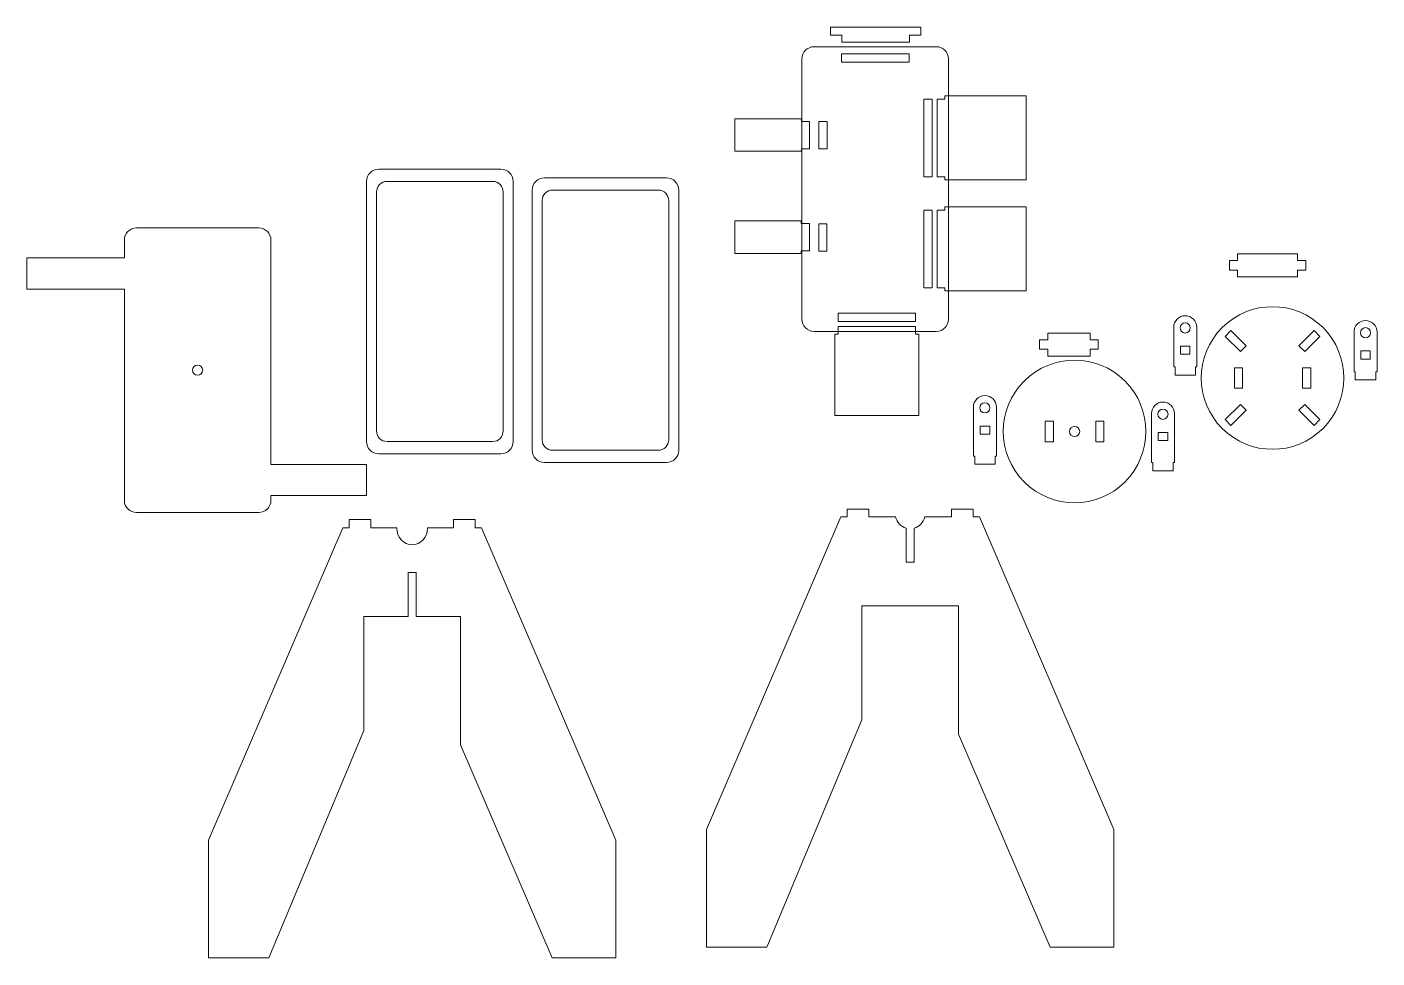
# Model space of a CAD drawing. Header units: centimetres. Extents: x -84 to 21, y -16 to 117.
# Drawn here: x -45.4 to 20.9, y -16.2 to 29.5 of the extents above; entities outside this region: 1.
import ezdxf

# ---------------------------------------------------------------- set-up
doc = ezdxf.new("R2010")
doc.units = ezdxf.units.CM
doc.header["$MEASUREMENT"] = 0
doc.header["$XCLIPFRAME"] = 0
doc.layers.add('layer 1', color=7, linetype='Continuous')
picture_1 = doc.add_image_def('image1.jpg', size_in_pixel=(5179, 2998))

msp = doc.modelspace()

# ---------------------------------------------------------------- linework, layer by layer
at = {"layer": 'layer 1', "color": 6, "lineweight": 20}
for points in [[(13.86243, 11.76939), (14.26243, 11.76939), (14.26243, 12.76937), (13.86243, 12.76937), (13.86243, 11.76939)], [(17.20677, 11.76939), (17.60677, 11.76939), (17.60677, 12.76937), (17.20677, 12.76937), (17.20677, 11.76939)], [(4.57193, 9.14475), (4.97193, 9.14475), (4.97193, 10.14473), (4.57193, 10.14473), (4.57193, 9.14475)], [(7.05627, 9.14475), (7.45627, 9.14475), (7.45627, 10.14473), (7.05627, 10.14473), (7.05627, 9.14475)]]:
    msp.add_lwpolyline(points, close=True, dxfattribs=at)
msp.add_ellipse((-37.03792, 12.65089), major_axis=(0, 0.25), ratio=1, dxfattribs=at)
for points, knots in [([(-5.97085, 29.09533), (-5.97085, 29.09533), (-5.41519, 29.09533), (-5.41519, 29.09533), (-5.41519, 29.09533), (-5.41519, 29.09533), (-5.41519, 28.75229), (-5.41519, 28.75229), (-5.41519, 28.75229), (-5.41519, 28.75229), (-2.09199, 28.75229), (-2.09199, 28.75229), (-2.09199, 28.75229), (-2.09199, 28.75229), (-2.09199, 29.09533), (-2.09199, 29.09533), (-2.09199, 29.09533), (-2.09199, 29.09533), (-1.53633, 29.09533), (-1.53633, 29.09533), (-1.53633, 29.09533), (-1.53633, 29.09533), (-1.53633, 29.49533), (-1.53633, 29.49533), (-1.53633, 29.49533), (-1.53633, 29.49533), (-5.97085, 29.49533), (-5.97085, 29.49533), (-5.97085, 29.49533), (-5.97085, 29.49533), (-5.97085, 29.09533), (-5.97085, 29.09533)], [0, 0, 0, 0, 0.11111111, 0.11111111, 0.11111111, 0.11111111, 0.22222222, 0.22222222, 0.22222222, 0.22222222, 0.33333333, 0.33333333, 0.33333333, 0.33333333, 0.44444444, 0.44444444, 0.44444444, 0.44444444, 0.55555556, 0.55555556, 0.55555556, 0.55555556, 0.66666667, 0.66666667, 0.66666667, 0.66666667, 0.77777778, 0.77777778, 0.77777778, 0.77777778, 1, 1, 1, 1]), ([(-7.37306, 15.15701), (-7.37306, 15.15701), (-7.37306, 27.92699), (-7.37306, 27.92699), (-7.37306, 27.92699), (-7.37306, 28.25699), (-7.10306, 28.52699), (-6.77306, 28.52699), (-6.77306, 28.52699), (-6.77306, 28.52699), (-0.77644, 28.52699), (-0.77644, 28.52699), (-0.77644, 28.52699), (-0.44644, 28.52699), (-0.17644, 28.25699), (-0.17644, 27.92699), (-0.17644, 27.92699), (-0.17644, 27.92699), (-0.17644, 15.15701), (-0.17644, 15.15701), (-0.17644, 15.15701), (-0.17644, 14.82701), (-0.44644, 14.55701), (-0.77644, 14.55701), (-0.77644, 14.55701), (-0.77644, 14.55701), (-6.77306, 14.55701), (-6.77306, 14.55701), (-6.77306, 14.55701), (-7.10306, 14.55701), (-7.37306, 14.82701), (-7.37306, 15.15701)], [0, 0, 0, 0, 0.11111111, 0.11111111, 0.11111111, 0.11111111, 0.22222222, 0.22222222, 0.22222222, 0.22222222, 0.33333333, 0.33333333, 0.33333333, 0.33333333, 0.44444444, 0.44444444, 0.44444444, 0.44444444, 0.55555556, 0.55555556, 0.55555556, 0.55555556, 0.66666667, 0.66666667, 0.66666667, 0.66666667, 0.77777778, 0.77777778, 0.77777778, 0.77777778, 1, 1, 1, 1]), ([(-5.43635, 28.17666), (-5.43635, 28.17666), (-2.11315, 28.17666), (-2.11315, 28.17666), (-2.11315, 28.17666), (-2.11315, 28.17666), (-2.11315, 27.77666), (-2.11315, 27.77666), (-2.11315, 27.77666), (-2.11315, 27.77666), (-5.43635, 27.77666), (-5.43635, 27.77666), (-5.43635, 27.77666), (-5.43635, 27.77666), (-5.43635, 28.17666), (-5.43635, 28.17666)], [0, 0, 0, 0, 0.2, 0.2, 0.2, 0.2, 0.4, 0.4, 0.4, 0.4, 0.6, 0.6, 0.6, 0.6, 1, 1, 1, 1]), ([(-1.38077, 22.15034), (-1.38077, 22.15034), (-1.38077, 25.95677), (-1.38077, 25.95677), (-1.38077, 25.95677), (-1.38077, 25.95677), (-0.98077, 25.95677), (-0.98077, 25.95677), (-0.98077, 25.95677), (-0.98077, 25.95677), (-0.98077, 22.15034), (-0.98077, 22.15034), (-0.98077, 22.15034), (-0.98077, 22.15034), (-1.38077, 22.15034), (-1.38077, 22.15034)], [0, 0, 0, 0, 0.2, 0.2, 0.2, 0.2, 0.4, 0.4, 0.4, 0.4, 0.6, 0.6, 0.6, 0.6, 1, 1, 1, 1]), ([(3.64117, 21.99327), (3.64117, 21.99327), (3.64117, 26.11384), (3.64117, 26.11384), (3.64117, 26.11384), (3.64117, 26.11384), (-0.35883, 26.11384), (-0.35883, 26.11384), (-0.35883, 26.11384), (-0.35883, 26.11384), (-0.35883, 25.95677), (-0.35883, 25.95677), (-0.35883, 25.95677), (-0.35883, 25.95677), (-0.73077, 25.95677), (-0.73077, 25.95677), (-0.73077, 25.95677), (-0.73077, 25.95677), (-0.73077, 22.15034), (-0.73077, 22.15034), (-0.73077, 22.15034), (-0.73077, 22.15034), (-0.35883, 22.15034), (-0.35883, 22.15034), (-0.35883, 22.15034), (-0.35883, 22.15034), (-0.35883, 21.99327), (-0.35883, 21.99327), (-0.35883, 21.99327), (-0.35883, 21.99327), (3.64117, 21.99327), (3.64117, 21.99327)], [0, 0, 0, 0, 0.11111111, 0.11111111, 0.11111111, 0.11111111, 0.22222222, 0.22222222, 0.22222222, 0.22222222, 0.33333333, 0.33333333, 0.33333333, 0.33333333, 0.44444444, 0.44444444, 0.44444444, 0.44444444, 0.55555556, 0.55555556, 0.55555556, 0.55555556, 0.66666667, 0.66666667, 0.66666667, 0.66666667, 0.77777778, 0.77777778, 0.77777778, 0.77777778, 1, 1, 1, 1]), ([(-10.66446, 23.39411), (-10.66446, 23.39411), (-10.66446, 24.9922), (-10.66446, 24.9922), (-10.66446, 24.9922), (-10.66446, 24.9922), (-7.39736, 24.9922), (-7.39736, 24.9922), (-7.39736, 24.9922), (-7.39736, 24.9922), (-7.39736, 24.86525), (-7.39736, 24.86525), (-7.39736, 24.86525), (-7.39736, 24.86525), (-6.99736, 24.86525), (-6.99736, 24.86525), (-6.99736, 24.86525), (-6.99736, 24.86525), (-6.99736, 23.52106), (-6.99736, 23.52106), (-6.99736, 23.52106), (-6.99736, 23.52106), (-7.39736, 23.52106), (-7.39736, 23.52106), (-7.39736, 23.52106), (-7.39736, 23.52106), (-7.39736, 23.39411), (-7.39736, 23.39411), (-7.39736, 23.39411), (-7.39736, 23.39411), (-10.66446, 23.39411), (-10.66446, 23.39411)], [0, 0, 0, 0, 0.11111111, 0.11111111, 0.11111111, 0.11111111, 0.22222222, 0.22222222, 0.22222222, 0.22222222, 0.33333333, 0.33333333, 0.33333333, 0.33333333, 0.44444444, 0.44444444, 0.44444444, 0.44444444, 0.55555556, 0.55555556, 0.55555556, 0.55555556, 0.66666667, 0.66666667, 0.66666667, 0.66666667, 0.77777778, 0.77777778, 0.77777778, 0.77777778, 1, 1, 1, 1]), ([(-6.54011, 23.51047), (-6.54011, 23.51047), (-6.54011, 24.85466), (-6.54011, 24.85466), (-6.54011, 24.85466), (-6.54011, 24.85466), (-6.14011, 24.85466), (-6.14011, 24.85466), (-6.14011, 24.85466), (-6.14011, 24.85466), (-6.14011, 23.51047), (-6.14011, 23.51047), (-6.14011, 23.51047), (-6.14011, 23.51047), (-6.54011, 23.51047), (-6.54011, 23.51047)], [0, 0, 0, 0, 0.2, 0.2, 0.2, 0.2, 0.4, 0.4, 0.4, 0.4, 0.6, 0.6, 0.6, 0.6, 1, 1, 1, 1]), ([(-28.74657, 9.15112), (-28.74657, 9.15112), (-28.74657, 21.9211), (-28.74657, 21.9211), (-28.74657, 21.9211), (-28.74657, 22.2511), (-28.47657, 22.5211), (-28.14657, 22.5211), (-28.14657, 22.5211), (-28.14657, 22.5211), (-22.14995, 22.5211), (-22.14995, 22.5211), (-22.14995, 22.5211), (-21.81995, 22.5211), (-21.54995, 22.2511), (-21.54995, 21.9211), (-21.54995, 21.9211), (-21.54995, 21.9211), (-21.54995, 9.15112), (-21.54995, 9.15112), (-21.54995, 9.15112), (-21.54995, 8.82112), (-21.81995, 8.55112), (-22.14995, 8.55112), (-22.14995, 8.55112), (-22.14995, 8.55112), (-28.14657, 8.55112), (-28.14657, 8.55112), (-28.14657, 8.55112), (-28.47657, 8.55112), (-28.74657, 8.82112), (-28.74657, 9.15112)], [0, 0, 0, 0, 0.11111111, 0.11111111, 0.11111111, 0.11111111, 0.22222222, 0.22222222, 0.22222222, 0.22222222, 0.33333333, 0.33333333, 0.33333333, 0.33333333, 0.44444444, 0.44444444, 0.44444444, 0.44444444, 0.55555556, 0.55555556, 0.55555556, 0.55555556, 0.66666667, 0.66666667, 0.66666667, 0.66666667, 0.77777778, 0.77777778, 0.77777778, 0.77777778, 1, 1, 1, 1]), ([(-28.25673, 9.66944), (-28.25673, 9.66944), (-28.25673, 21.40278), (-28.25673, 21.40278), (-28.25673, 21.40278), (-28.25673, 21.68786), (-28.02349, 21.9211), (-27.73841, 21.9211), (-27.73841, 21.9211), (-27.73841, 21.9211), (-22.55811, 21.9211), (-22.55811, 21.9211), (-22.55811, 21.9211), (-22.27303, 21.9211), (-22.03979, 21.68786), (-22.03979, 21.40278), (-22.03979, 21.40278), (-22.03979, 21.40278), (-22.03979, 9.66944), (-22.03979, 9.66944), (-22.03979, 9.66944), (-22.03979, 9.38436), (-22.27303, 9.15112), (-22.55811, 9.15112), (-22.55811, 9.15112), (-22.55811, 9.15112), (-27.73841, 9.15112), (-27.73841, 9.15112), (-27.73841, 9.15112), (-28.02349, 9.15112), (-28.25673, 9.38436), (-28.25673, 9.66944)], [0, 0, 0, 0, 0.11111111, 0.11111111, 0.11111111, 0.11111111, 0.22222222, 0.22222222, 0.22222222, 0.22222222, 0.33333333, 0.33333333, 0.33333333, 0.33333333, 0.44444444, 0.44444444, 0.44444444, 0.44444444, 0.55555556, 0.55555556, 0.55555556, 0.55555556, 0.66666667, 0.66666667, 0.66666667, 0.66666667, 0.77777778, 0.77777778, 0.77777778, 0.77777778, 1, 1, 1, 1]), ([(-20.61555, 8.72124), (-20.61555, 8.72124), (-20.61555, 21.49122), (-20.61555, 21.49122), (-20.61555, 21.49122), (-20.61555, 21.82122), (-20.34555, 22.09122), (-20.01555, 22.09122), (-20.01555, 22.09122), (-20.01555, 22.09122), (-14.01893, 22.09122), (-14.01893, 22.09122), (-14.01893, 22.09122), (-13.68893, 22.09122), (-13.41893, 21.82122), (-13.41893, 21.49122), (-13.41893, 21.49122), (-13.41893, 21.49122), (-13.41893, 8.72124), (-13.41893, 8.72124), (-13.41893, 8.72124), (-13.41893, 8.39124), (-13.68893, 8.12124), (-14.01893, 8.12124), (-14.01893, 8.12124), (-14.01893, 8.12124), (-20.01555, 8.12124), (-20.01555, 8.12124), (-20.01555, 8.12124), (-20.34555, 8.12124), (-20.61555, 8.39124), (-20.61555, 8.72124)], [0, 0, 0, 0, 0.11111111, 0.11111111, 0.11111111, 0.11111111, 0.22222222, 0.22222222, 0.22222222, 0.22222222, 0.33333333, 0.33333333, 0.33333333, 0.33333333, 0.44444444, 0.44444444, 0.44444444, 0.44444444, 0.55555556, 0.55555556, 0.55555556, 0.55555556, 0.66666667, 0.66666667, 0.66666667, 0.66666667, 0.77777778, 0.77777778, 0.77777778, 0.77777778, 1, 1, 1, 1]), ([(-20.12571, 9.23956), (-20.12571, 9.23956), (-20.12571, 20.9729), (-20.12571, 20.9729), (-20.12571, 20.9729), (-20.12571, 21.25798), (-19.89247, 21.49122), (-19.60739, 21.49122), (-19.60739, 21.49122), (-19.60739, 21.49122), (-14.42709, 21.49122), (-14.42709, 21.49122), (-14.42709, 21.49122), (-14.14201, 21.49122), (-13.90877, 21.25798), (-13.90877, 20.9729), (-13.90877, 20.9729), (-13.90877, 20.9729), (-13.90877, 9.23956), (-13.90877, 9.23956), (-13.90877, 9.23956), (-13.90877, 8.95448), (-14.14201, 8.72124), (-14.42709, 8.72124), (-14.42709, 8.72124), (-14.42709, 8.72124), (-19.60739, 8.72124), (-19.60739, 8.72124), (-19.60739, 8.72124), (-19.89247, 8.72124), (-20.12571, 8.95448), (-20.12571, 9.23956)], [0, 0, 0, 0, 0.11111111, 0.11111111, 0.11111111, 0.11111111, 0.22222222, 0.22222222, 0.22222222, 0.22222222, 0.33333333, 0.33333333, 0.33333333, 0.33333333, 0.44444444, 0.44444444, 0.44444444, 0.44444444, 0.55555556, 0.55555556, 0.55555556, 0.55555556, 0.66666667, 0.66666667, 0.66666667, 0.66666667, 0.77777778, 0.77777778, 0.77777778, 0.77777778, 1, 1, 1, 1]), ([(3.64117, 16.54327), (3.64117, 16.54327), (3.64117, 20.66384), (3.64117, 20.66384), (3.64117, 20.66384), (3.64117, 20.66384), (-0.35883, 20.66384), (-0.35883, 20.66384), (-0.35883, 20.66384), (-0.35883, 20.66384), (-0.35883, 20.50677), (-0.35883, 20.50677), (-0.35883, 20.50677), (-0.35883, 20.50677), (-0.73077, 20.50677), (-0.73077, 20.50677), (-0.73077, 20.50677), (-0.73077, 20.50677), (-0.73077, 16.70034), (-0.73077, 16.70034), (-0.73077, 16.70034), (-0.73077, 16.70034), (-0.35883, 16.70034), (-0.35883, 16.70034), (-0.35883, 16.70034), (-0.35883, 16.70034), (-0.35883, 16.54327), (-0.35883, 16.54327), (-0.35883, 16.54327), (-0.35883, 16.54327), (3.64117, 16.54327), (3.64117, 16.54327)], [0, 0, 0, 0, 0.11111111, 0.11111111, 0.11111111, 0.11111111, 0.22222222, 0.22222222, 0.22222222, 0.22222222, 0.33333333, 0.33333333, 0.33333333, 0.33333333, 0.44444444, 0.44444444, 0.44444444, 0.44444444, 0.55555556, 0.55555556, 0.55555556, 0.55555556, 0.66666667, 0.66666667, 0.66666667, 0.66666667, 0.77777778, 0.77777778, 0.77777778, 0.77777778, 1, 1, 1, 1]), ([(-10.66913, 18.37761), (-10.66913, 18.37761), (-10.66913, 19.9757), (-10.66913, 19.9757), (-10.66913, 19.9757), (-10.66913, 19.9757), (-7.40203, 19.9757), (-7.40203, 19.9757), (-7.40203, 19.9757), (-7.40203, 19.9757), (-7.40203, 19.84875), (-7.40203, 19.84875), (-7.40203, 19.84875), (-7.40203, 19.84875), (-7.00203, 19.84875), (-7.00203, 19.84875), (-7.00203, 19.84875), (-7.00203, 19.84875), (-7.00203, 18.50456), (-7.00203, 18.50456), (-7.00203, 18.50456), (-7.00203, 18.50456), (-7.40203, 18.50456), (-7.40203, 18.50456), (-7.40203, 18.50456), (-7.40203, 18.50456), (-7.40203, 18.37761), (-7.40203, 18.37761), (-7.40203, 18.37761), (-7.40203, 18.37761), (-10.66913, 18.37761), (-10.66913, 18.37761)], [0, 0, 0, 0, 0.11111111, 0.11111111, 0.11111111, 0.11111111, 0.22222222, 0.22222222, 0.22222222, 0.22222222, 0.33333333, 0.33333333, 0.33333333, 0.33333333, 0.44444444, 0.44444444, 0.44444444, 0.44444444, 0.55555556, 0.55555556, 0.55555556, 0.55555556, 0.66666667, 0.66666667, 0.66666667, 0.66666667, 0.77777778, 0.77777778, 0.77777778, 0.77777778, 1, 1, 1, 1]), ([(-1.38077, 16.70034), (-1.38077, 16.70034), (-1.38077, 20.50677), (-1.38077, 20.50677), (-1.38077, 20.50677), (-1.38077, 20.50677), (-0.98077, 20.50677), (-0.98077, 20.50677), (-0.98077, 20.50677), (-0.98077, 20.50677), (-0.98077, 16.70034), (-0.98077, 16.70034), (-0.98077, 16.70034), (-0.98077, 16.70034), (-1.38077, 16.70034), (-1.38077, 16.70034)], [0, 0, 0, 0, 0.2, 0.2, 0.2, 0.2, 0.4, 0.4, 0.4, 0.4, 0.6, 0.6, 0.6, 0.6, 1, 1, 1, 1]), ([(-40.63623, 6.2659), (-40.63623, 6.2659), (-40.63623, 16.63674), (-40.63623, 16.63674), (-40.63623, 16.63674), (-40.63623, 16.63674), (-45.41511, 16.63674), (-45.41511, 16.63674), (-45.41511, 16.63674), (-45.41511, 16.63674), (-45.41511, 18.16074), (-45.41511, 18.16074), (-45.41511, 18.16074), (-45.41511, 18.16074), (-40.63623, 18.16074), (-40.63623, 18.16074), (-40.63623, 18.16074), (-40.63623, 18.16074), (-40.63623, 19.03588), (-40.63623, 19.03588), (-40.63623, 19.03588), (-40.63623, 19.36588), (-40.36623, 19.63588), (-40.03623, 19.63588), (-40.03623, 19.63588), (-40.03623, 19.63588), (-34.03961, 19.63588), (-34.03961, 19.63588), (-34.03961, 19.63588), (-33.70961, 19.63588), (-33.43961, 19.36588), (-33.43961, 19.03588), (-33.43961, 19.03588), (-33.43961, 19.03588), (-33.43961, 8.0219), (-33.43961, 8.0219), (-33.43961, 8.0219), (-33.43961, 8.0219), (-28.74061, 8.0219), (-28.74061, 8.0219), (-28.74061, 8.0219), (-28.74061, 8.0219), (-28.74061, 6.4979), (-28.74061, 6.4979), (-28.74061, 6.4979), (-28.74061, 6.4979), (-33.43961, 6.4979), (-33.43961, 6.4979), (-33.43961, 6.4979), (-33.43961, 6.4979), (-33.43961, 6.2659), (-33.43961, 6.2659), (-33.43961, 6.2659), (-33.43961, 5.9359), (-33.70961, 5.6659), (-34.03961, 5.6659), (-34.03961, 5.6659), (-34.03961, 5.6659), (-40.03623, 5.6659), (-40.03623, 5.6659), (-40.03623, 5.6659), (-40.36623, 5.6659), (-40.63623, 5.9359), (-40.63623, 6.2659)], [0, 0, 0, 0, 0.05882353, 0.05882353, 0.05882353, 0.05882353, 0.11764706, 0.11764706, 0.11764706, 0.11764706, 0.17647059, 0.17647059, 0.17647059, 0.17647059, 0.23529412, 0.23529412, 0.23529412, 0.23529412, 0.29411765, 0.29411765, 0.29411765, 0.29411765, 0.35294118, 0.35294118, 0.35294118, 0.35294118, 0.41176471, 0.41176471, 0.41176471, 0.41176471, 0.47058824, 0.47058824, 0.47058824, 0.47058824, 0.52941176, 0.52941176, 0.52941176, 0.52941176, 0.58823529, 0.58823529, 0.58823529, 0.58823529, 0.64705882, 0.64705882, 0.64705882, 0.64705882, 0.70588235, 0.70588235, 0.70588235, 0.70588235, 0.76470588, 0.76470588, 0.76470588, 0.76470588, 0.82352941, 0.82352941, 0.82352941, 0.82352941, 0.88235294, 0.88235294, 0.88235294, 0.88235294, 1, 1, 1, 1]), ([(-6.54478, 18.49397), (-6.54478, 18.49397), (-6.54478, 19.83816), (-6.54478, 19.83816), (-6.54478, 19.83816), (-6.54478, 19.83816), (-6.14478, 19.83816), (-6.14478, 19.83816), (-6.14478, 19.83816), (-6.14478, 19.83816), (-6.14478, 18.49397), (-6.14478, 18.49397), (-6.14478, 18.49397), (-6.14478, 18.49397), (-6.54478, 18.49397), (-6.54478, 18.49397)], [0, 0, 0, 0, 0.2, 0.2, 0.2, 0.2, 0.4, 0.4, 0.4, 0.4, 0.6, 0.6, 0.6, 0.6, 1, 1, 1, 1]), ([(14.01451, 18.36658), (14.01451, 18.36658), (16.96451, 18.36658), (16.96451, 18.36658), (16.96451, 18.36658), (16.96451, 18.36658), (16.96451, 18.03653), (16.96451, 18.03653), (16.96451, 18.03653), (16.96451, 18.03653), (17.36451, 18.03653), (17.36451, 18.03653), (17.36451, 18.03653), (17.36451, 18.03653), (17.36451, 17.56767), (17.36451, 17.56767), (17.36451, 17.56767), (17.36451, 17.56767), (16.96451, 17.56767), (16.96451, 17.56767), (16.96451, 17.56767), (16.96451, 17.56767), (16.96451, 17.23763), (16.96451, 17.23763), (16.96451, 17.23763), (16.96451, 17.23763), (14.01451, 17.23763), (14.01451, 17.23763), (14.01451, 17.23763), (14.01451, 17.23763), (14.01451, 17.56767), (14.01451, 17.56767), (14.01451, 17.56767), (14.01451, 17.56767), (13.61451, 17.56767), (13.61451, 17.56767), (13.61451, 17.56767), (13.61451, 17.56767), (13.61451, 18.03653), (13.61451, 18.03653), (13.61451, 18.03653), (13.61451, 18.03653), (14.01451, 18.03653), (14.01451, 18.03653), (14.01451, 18.03653), (14.01451, 18.03653), (14.01451, 18.36658), (14.01451, 18.36658)], [0, 0, 0, 0, 0.07692308, 0.07692308, 0.07692308, 0.07692308, 0.15384615, 0.15384615, 0.15384615, 0.15384615, 0.23076923, 0.23076923, 0.23076923, 0.23076923, 0.30769231, 0.30769231, 0.30769231, 0.30769231, 0.38461538, 0.38461538, 0.38461538, 0.38461538, 0.46153846, 0.46153846, 0.46153846, 0.46153846, 0.53846154, 0.53846154, 0.53846154, 0.53846154, 0.61538462, 0.61538462, 0.61538462, 0.61538462, 0.69230769, 0.69230769, 0.69230769, 0.69230769, 0.76923077, 0.76923077, 0.76923077, 0.76923077, 0.84615385, 0.84615385, 0.84615385, 0.84615385, 1, 1, 1, 1]), ([(13.25973, 14.74424), (14.62656, 16.11108), (16.84264, 16.11107), (18.20947, 14.74424), (18.20947, 14.74424), (19.5763, 13.37741), (19.57631, 11.16133), (18.20947, 9.7945), (18.20947, 9.7945), (16.84264, 8.42766), (14.62656, 8.42767), (13.25973, 9.7945), (13.25973, 9.7945), (11.8929, 11.16133), (11.89289, 13.37741), (13.25973, 14.74424)], [0, 0, 0, 0, 0.2, 0.2, 0.2, 0.2, 0.4, 0.4, 0.4, 0.4, 0.6, 0.6, 0.6, 0.6, 1, 1, 1, 1]), ([(-1.7929, 15.44976), (-1.7929, 15.44976), (-5.59933, 15.44976), (-5.59933, 15.44976), (-5.59933, 15.44976), (-5.59933, 15.44976), (-5.59933, 15.04976), (-5.59933, 15.04976), (-5.59933, 15.04976), (-5.59933, 15.04976), (-1.7929, 15.04976), (-1.7929, 15.04976), (-1.7929, 15.04976), (-1.7929, 15.04976), (-1.7929, 15.44976), (-1.7929, 15.44976)], [0, 0, 0, 0, 0.2, 0.2, 0.2, 0.2, 0.4, 0.4, 0.4, 0.4, 0.6, 0.6, 0.6, 0.6, 1, 1, 1, 1]), ([(12.00955, 14.76027), (12.00955, 14.76027), (12.00955, 12.81292), (12.00955, 12.81292), (12.00955, 12.81292), (12.00955, 12.81292), (11.94507, 12.81292), (11.94507, 12.81292), (11.94507, 12.81292), (11.94507, 12.81292), (11.94507, 12.41292), (11.94507, 12.41292), (11.94507, 12.41292), (11.94507, 12.41292), (10.94508, 12.41292), (10.94508, 12.41292), (10.94508, 12.41292), (10.94508, 12.41292), (10.94508, 12.81292), (10.94508, 12.81292), (10.94508, 12.81292), (10.94508, 12.81292), (10.8806, 12.81292), (10.8806, 12.81292), (10.8806, 12.81292), (10.8806, 12.81292), (10.8806, 14.76027), (10.8806, 14.76027), (10.8806, 14.76027), (10.8806, 15.07061), (11.1346, 15.32475), (11.44507, 15.32475), (11.44507, 15.32475), (11.44507, 15.32475), (11.44508, 15.32475), (11.44508, 15.32475), (11.44508, 15.32475), (11.75553, 15.32475), (12.00955, 15.07075), (12.00955, 14.76027)], [0, 0, 0, 0, 0.09090909, 0.09090909, 0.09090909, 0.09090909, 0.18181818, 0.18181818, 0.18181818, 0.18181818, 0.27272727, 0.27272727, 0.27272727, 0.27272727, 0.36363636, 0.36363636, 0.36363636, 0.36363636, 0.45454545, 0.45454545, 0.45454545, 0.45454545, 0.54545455, 0.54545455, 0.54545455, 0.54545455, 0.63636364, 0.63636364, 0.63636364, 0.63636364, 0.72727273, 0.72727273, 0.72727273, 0.72727273, 0.81818182, 0.81818182, 0.81818182, 0.81818182, 1, 1, 1, 1]), ([(-1.63583, 10.42782), (-1.63583, 10.42782), (-5.7564, 10.42782), (-5.7564, 10.42782), (-5.7564, 10.42782), (-5.7564, 10.42782), (-5.7564, 14.42782), (-5.7564, 14.42782), (-5.7564, 14.42782), (-5.7564, 14.42782), (-5.59933, 14.42782), (-5.59933, 14.42782), (-5.59933, 14.42782), (-5.59933, 14.42782), (-5.59933, 14.79976), (-5.59933, 14.79976), (-5.59933, 14.79976), (-5.59933, 14.79976), (-1.7929, 14.79976), (-1.7929, 14.79976), (-1.7929, 14.79976), (-1.7929, 14.79976), (-1.7929, 14.42782), (-1.7929, 14.42782), (-1.7929, 14.42782), (-1.7929, 14.42782), (-1.63583, 14.42782), (-1.63583, 14.42782), (-1.63583, 14.42782), (-1.63583, 14.42782), (-1.63583, 10.42782), (-1.63583, 10.42782)], [0, 0, 0, 0, 0.11111111, 0.11111111, 0.11111111, 0.11111111, 0.22222222, 0.22222222, 0.22222222, 0.22222222, 0.33333333, 0.33333333, 0.33333333, 0.33333333, 0.44444444, 0.44444444, 0.44444444, 0.44444444, 0.55555556, 0.55555556, 0.55555556, 0.55555556, 0.66666667, 0.66666667, 0.66666667, 0.66666667, 0.77777778, 0.77777778, 0.77777778, 0.77777778, 1, 1, 1, 1]), ([(11.69507, 14.72496), (11.69507, 14.58688), (11.58315, 14.47496), (11.44507, 14.47496), (11.44507, 14.47496), (11.30699, 14.47496), (11.19507, 14.58688), (11.19507, 14.72496), (11.19507, 14.72496), (11.19507, 14.86304), (11.30699, 14.97496), (11.44507, 14.97496), (11.44507, 14.97496), (11.58315, 14.97496), (11.69507, 14.86304), (11.69507, 14.72496)], [0, 0, 0, 0, 0.2, 0.2, 0.2, 0.2, 0.4, 0.4, 0.4, 0.4, 0.6, 0.6, 0.6, 0.6, 1, 1, 1, 1]), ([(14.15633, 13.56478), (14.15633, 13.56478), (13.40797, 14.31314), (13.40797, 14.31314), (13.40797, 14.31314), (13.40797, 14.31314), (13.69081, 14.59598), (13.69081, 14.59598), (13.69081, 14.59598), (13.69081, 14.59598), (14.43917, 13.84763), (14.43917, 13.84763), (14.43917, 13.84763), (14.43917, 13.84763), (14.15633, 13.56478), (14.15633, 13.56478)], [0, 0, 0, 0, 0.2, 0.2, 0.2, 0.2, 0.4, 0.4, 0.4, 0.4, 0.6, 0.6, 0.6, 0.6, 1, 1, 1, 1]), ([(17.03001, 13.84763), (17.03001, 13.84763), (17.77837, 14.59598), (17.77837, 14.59598), (17.77837, 14.59598), (17.77837, 14.59598), (18.06121, 14.31314), (18.06121, 14.31314), (18.06121, 14.31314), (18.06121, 14.31314), (17.31286, 13.56478), (17.31286, 13.56478), (17.31286, 13.56478), (17.31286, 13.56478), (17.03001, 13.84763), (17.03001, 13.84763)], [0, 0, 0, 0, 0.2, 0.2, 0.2, 0.2, 0.4, 0.4, 0.4, 0.4, 0.6, 0.6, 0.6, 0.6, 1, 1, 1, 1]), ([(20.86037, 14.52742), (20.86037, 14.52742), (20.86037, 12.58007), (20.86037, 12.58007), (20.86037, 12.58007), (20.86037, 12.58007), (20.79589, 12.58007), (20.79589, 12.58007), (20.79589, 12.58007), (20.79589, 12.58007), (20.79589, 12.18007), (20.79589, 12.18007), (20.79589, 12.18007), (20.79589, 12.18007), (19.7959, 12.18007), (19.7959, 12.18007), (19.7959, 12.18007), (19.7959, 12.18007), (19.7959, 12.58007), (19.7959, 12.58007), (19.7959, 12.58007), (19.7959, 12.58007), (19.73142, 12.58007), (19.73142, 12.58007), (19.73142, 12.58007), (19.73142, 12.58007), (19.73142, 14.52742), (19.73142, 14.52742), (19.73142, 14.52742), (19.73142, 14.83776), (19.98542, 15.0919), (20.29589, 15.0919), (20.29589, 15.0919), (20.29589, 15.0919), (20.2959, 15.0919), (20.2959, 15.0919), (20.2959, 15.0919), (20.60635, 15.0919), (20.86037, 14.8379), (20.86037, 14.52742)], [0, 0, 0, 0, 0.09090909, 0.09090909, 0.09090909, 0.09090909, 0.18181818, 0.18181818, 0.18181818, 0.18181818, 0.27272727, 0.27272727, 0.27272727, 0.27272727, 0.36363636, 0.36363636, 0.36363636, 0.36363636, 0.45454545, 0.45454545, 0.45454545, 0.45454545, 0.54545455, 0.54545455, 0.54545455, 0.54545455, 0.63636364, 0.63636364, 0.63636364, 0.63636364, 0.72727273, 0.72727273, 0.72727273, 0.72727273, 0.81818182, 0.81818182, 0.81818182, 0.81818182, 1, 1, 1, 1]), ([(20.54589, 14.49211), (20.54589, 14.35403), (20.43397, 14.24211), (20.29589, 14.24211), (20.29589, 14.24211), (20.15781, 14.24211), (20.04589, 14.35403), (20.04589, 14.49211), (20.04589, 14.49211), (20.04589, 14.63019), (20.15781, 14.74211), (20.29589, 14.74211), (20.29589, 14.74211), (20.43397, 14.74211), (20.54589, 14.63019), (20.54589, 14.49211)], [0, 0, 0, 0, 0.2, 0.2, 0.2, 0.2, 0.4, 0.4, 0.4, 0.4, 0.6, 0.6, 0.6, 0.6, 1, 1, 1, 1]), ([(4.69289, 14.47547), (4.69289, 14.47547), (6.77289, 14.47547), (6.77289, 14.47547), (6.77289, 14.47547), (6.77289, 14.47547), (6.77289, 14.14542), (6.77289, 14.14542), (6.77289, 14.14542), (6.77289, 14.14542), (7.17289, 14.14542), (7.17289, 14.14542), (7.17289, 14.14542), (7.17289, 14.14542), (7.17289, 13.67656), (7.17289, 13.67656), (7.17289, 13.67656), (7.17289, 13.67656), (6.77289, 13.67656), (6.77289, 13.67656), (6.77289, 13.67656), (6.77289, 13.67656), (6.77289, 13.34652), (6.77289, 13.34652), (6.77289, 13.34652), (6.77289, 13.34652), (4.69289, 13.34652), (4.69289, 13.34652), (4.69289, 13.34652), (4.69289, 13.34652), (4.69289, 13.67656), (4.69289, 13.67656), (4.69289, 13.67656), (4.69289, 13.67656), (4.29289, 13.67656), (4.29289, 13.67656), (4.29289, 13.67656), (4.29289, 13.67656), (4.29289, 14.14542), (4.29289, 14.14542), (4.29289, 14.14542), (4.29289, 14.14542), (4.69289, 14.14542), (4.69289, 14.14542), (4.69289, 14.14542), (4.69289, 14.14542), (4.69289, 14.47547), (4.69289, 14.47547)], [0, 0, 0, 0, 0.07692308, 0.07692308, 0.07692308, 0.07692308, 0.15384615, 0.15384615, 0.15384615, 0.15384615, 0.23076923, 0.23076923, 0.23076923, 0.23076923, 0.30769231, 0.30769231, 0.30769231, 0.30769231, 0.38461538, 0.38461538, 0.38461538, 0.38461538, 0.46153846, 0.46153846, 0.46153846, 0.46153846, 0.53846154, 0.53846154, 0.53846154, 0.53846154, 0.61538462, 0.61538462, 0.61538462, 0.61538462, 0.69230769, 0.69230769, 0.69230769, 0.69230769, 0.76923077, 0.76923077, 0.76923077, 0.76923077, 0.84615385, 0.84615385, 0.84615385, 0.84615385, 1, 1, 1, 1]), ([(3.53923, 12.1196), (4.90606, 13.48644), (7.12214, 13.48643), (8.48897, 12.1196), (8.48897, 12.1196), (9.8558, 10.75277), (9.85581, 8.53669), (8.48897, 7.16986), (8.48897, 7.16986), (7.12214, 5.80302), (4.90606, 5.80303), (3.53923, 7.16986), (3.53923, 7.16986), (2.1724, 8.53669), (2.17239, 10.75277), (3.53923, 12.1196)], [0, 0, 0, 0, 0.2, 0.2, 0.2, 0.2, 0.4, 0.4, 0.4, 0.4, 0.6, 0.6, 0.6, 0.6, 1, 1, 1, 1]), ([(11.6795, 13.83227), (11.6795, 13.83227), (11.6795, 13.43227), (11.6795, 13.43227), (11.6795, 13.43227), (11.6795, 13.43227), (11.21064, 13.43227), (11.21064, 13.43227), (11.21064, 13.43227), (11.21064, 13.43227), (11.21064, 13.83227), (11.21064, 13.83227), (11.21064, 13.83227), (11.21064, 13.83227), (11.6795, 13.83227), (11.6795, 13.83227)], [0, 0, 0, 0, 0.2, 0.2, 0.2, 0.2, 0.4, 0.4, 0.4, 0.4, 0.6, 0.6, 0.6, 0.6, 1, 1, 1, 1]), ([(20.53032, 13.59942), (20.53032, 13.59942), (20.53032, 13.19942), (20.53032, 13.19942), (20.53032, 13.19942), (20.53032, 13.19942), (20.06146, 13.19942), (20.06146, 13.19942), (20.06146, 13.19942), (20.06146, 13.19942), (20.06146, 13.59942), (20.06146, 13.59942), (20.06146, 13.59942), (20.06146, 13.59942), (20.53032, 13.59942), (20.53032, 13.59942)], [0, 0, 0, 0, 0.2, 0.2, 0.2, 0.2, 0.4, 0.4, 0.4, 0.4, 0.6, 0.6, 0.6, 0.6, 1, 1, 1, 1]), ([(2.17568, 10.84076), (2.17568, 10.84076), (2.17568, 8.43341), (2.17568, 8.43341), (2.17568, 8.43341), (2.17568, 8.43341), (2.1112, 8.43341), (2.1112, 8.43341), (2.1112, 8.43341), (2.1112, 8.43341), (2.1112, 8.03341), (2.1112, 8.03341), (2.1112, 8.03341), (2.1112, 8.03341), (1.11121, 8.03341), (1.11121, 8.03341), (1.11121, 8.03341), (1.11121, 8.03341), (1.11121, 8.43341), (1.11121, 8.43341), (1.11121, 8.43341), (1.11121, 8.43341), (1.04673, 8.43341), (1.04673, 8.43341), (1.04673, 8.43341), (1.04673, 8.43341), (1.04673, 10.84076), (1.04673, 10.84076), (1.04673, 10.84076), (1.04673, 11.15114), (1.30073, 11.40524), (1.6112, 11.40524), (1.6112, 11.40524), (1.6112, 11.40524), (1.61121, 11.40524), (1.61121, 11.40524), (1.61121, 11.40524), (1.92166, 11.40524), (2.17568, 11.15124), (2.17568, 10.84076)], [0, 0, 0, 0, 0.09090909, 0.09090909, 0.09090909, 0.09090909, 0.18181818, 0.18181818, 0.18181818, 0.18181818, 0.27272727, 0.27272727, 0.27272727, 0.27272727, 0.36363636, 0.36363636, 0.36363636, 0.36363636, 0.45454545, 0.45454545, 0.45454545, 0.45454545, 0.54545455, 0.54545455, 0.54545455, 0.54545455, 0.63636364, 0.63636364, 0.63636364, 0.63636364, 0.72727273, 0.72727273, 0.72727273, 0.72727273, 0.81818182, 0.81818182, 0.81818182, 0.81818182, 1, 1, 1, 1]), ([(1.8612, 10.80545), (1.8612, 10.66737), (1.74928, 10.55545), (1.6112, 10.55545), (1.6112, 10.55545), (1.47312, 10.55545), (1.3612, 10.66737), (1.3612, 10.80545), (1.3612, 10.80545), (1.3612, 10.94353), (1.47312, 11.05545), (1.6112, 11.05545), (1.6112, 11.05545), (1.74928, 11.05545), (1.8612, 10.94353), (1.8612, 10.80545)], [0, 0, 0, 0, 0.2, 0.2, 0.2, 0.2, 0.4, 0.4, 0.4, 0.4, 0.6, 0.6, 0.6, 0.6, 1, 1, 1, 1]), ([(10.91752, 10.52567), (10.91752, 10.52567), (10.91752, 8.11832), (10.91752, 8.11832), (10.91752, 8.11832), (10.91752, 8.11832), (10.85304, 8.11832), (10.85304, 8.11832), (10.85304, 8.11832), (10.85304, 8.11832), (10.85304, 7.71832), (10.85304, 7.71832), (10.85304, 7.71832), (10.85304, 7.71832), (9.85305, 7.71832), (9.85305, 7.71832), (9.85305, 7.71832), (9.85305, 7.71832), (9.85305, 8.11832), (9.85305, 8.11832), (9.85305, 8.11832), (9.85305, 8.11832), (9.78857, 8.11832), (9.78857, 8.11832), (9.78857, 8.11832), (9.78857, 8.11832), (9.78857, 10.52567), (9.78857, 10.52567), (9.78857, 10.52567), (9.78857, 10.83605), (10.04257, 11.09015), (10.35304, 11.09015), (10.35304, 11.09015), (10.35304, 11.09015), (10.35305, 11.09015), (10.35305, 11.09015), (10.35305, 11.09015), (10.6635, 11.09015), (10.91752, 10.83615), (10.91752, 10.52567)], [0, 0, 0, 0, 0.09090909, 0.09090909, 0.09090909, 0.09090909, 0.18181818, 0.18181818, 0.18181818, 0.18181818, 0.27272727, 0.27272727, 0.27272727, 0.27272727, 0.36363636, 0.36363636, 0.36363636, 0.36363636, 0.45454545, 0.45454545, 0.45454545, 0.45454545, 0.54545455, 0.54545455, 0.54545455, 0.54545455, 0.63636364, 0.63636364, 0.63636364, 0.63636364, 0.72727273, 0.72727273, 0.72727273, 0.72727273, 0.81818182, 0.81818182, 0.81818182, 0.81818182, 1, 1, 1, 1]), ([(10.60304, 10.49036), (10.60304, 10.35228), (10.49112, 10.24036), (10.35304, 10.24036), (10.35304, 10.24036), (10.21496, 10.24036), (10.10304, 10.35228), (10.10304, 10.49036), (10.10304, 10.49036), (10.10304, 10.62844), (10.21496, 10.74036), (10.35304, 10.74036), (10.35304, 10.74036), (10.49112, 10.74036), (10.60304, 10.62844), (10.60304, 10.49036)], [0, 0, 0, 0, 0.2, 0.2, 0.2, 0.2, 0.4, 0.4, 0.4, 0.4, 0.6, 0.6, 0.6, 0.6, 1, 1, 1, 1]), ([(13.40798, 10.22559), (13.40798, 10.22559), (14.15634, 10.97395), (14.15634, 10.97395), (14.15634, 10.97395), (14.15634, 10.97395), (14.43918, 10.69111), (14.43918, 10.69111), (14.43918, 10.69111), (14.43918, 10.69111), (13.69082, 9.94275), (13.69082, 9.94275), (13.69082, 9.94275), (13.69082, 9.94275), (13.40798, 10.22559), (13.40798, 10.22559)], [0, 0, 0, 0, 0.2, 0.2, 0.2, 0.2, 0.4, 0.4, 0.4, 0.4, 0.6, 0.6, 0.6, 0.6, 1, 1, 1, 1]), ([(17.77836, 9.94275), (17.77836, 9.94275), (17.03001, 10.69111), (17.03001, 10.69111), (17.03001, 10.69111), (17.03001, 10.69111), (17.31285, 10.97395), (17.31285, 10.97395), (17.31285, 10.97395), (17.31285, 10.97395), (18.06121, 10.22559), (18.06121, 10.22559), (18.06121, 10.22559), (18.06121, 10.22559), (17.77836, 9.94275), (17.77836, 9.94275)], [0, 0, 0, 0, 0.2, 0.2, 0.2, 0.2, 0.4, 0.4, 0.4, 0.4, 0.6, 0.6, 0.6, 0.6, 1, 1, 1, 1]), ([(1.84563, 9.91276), (1.84563, 9.91276), (1.84563, 9.51276), (1.84563, 9.51276), (1.84563, 9.51276), (1.84563, 9.51276), (1.37677, 9.51276), (1.37677, 9.51276), (1.37677, 9.51276), (1.37677, 9.51276), (1.37677, 9.91276), (1.37677, 9.91276), (1.37677, 9.91276), (1.37677, 9.91276), (1.84563, 9.91276), (1.84563, 9.91276)], [0, 0, 0, 0, 0.2, 0.2, 0.2, 0.2, 0.4, 0.4, 0.4, 0.4, 0.6, 0.6, 0.6, 0.6, 1, 1, 1, 1]), ([(5.83732, 9.82151), (5.93496, 9.91914), (6.09325, 9.91914), (6.19088, 9.82151), (6.19088, 9.82151), (6.28851, 9.72388), (6.28851, 9.56559), (6.19088, 9.46795), (6.19088, 9.46795), (6.09324, 9.37032), (5.93495, 9.37032), (5.83732, 9.46795), (5.83732, 9.46795), (5.73969, 9.56558), (5.73969, 9.72387), (5.83732, 9.82151)], [0, 0, 0, 0, 0.2, 0.2, 0.2, 0.2, 0.4, 0.4, 0.4, 0.4, 0.6, 0.6, 0.6, 0.6, 1, 1, 1, 1]), ([(10.58747, 9.59767), (10.58747, 9.59767), (10.58747, 9.19767), (10.58747, 9.19767), (10.58747, 9.19767), (10.58747, 9.19767), (10.11861, 9.19767), (10.11861, 9.19767), (10.11861, 9.19767), (10.11861, 9.19767), (10.11861, 9.59767), (10.11861, 9.59767), (10.11861, 9.59767), (10.11861, 9.59767), (10.58747, 9.59767), (10.58747, 9.59767)], [0, 0, 0, 0, 0.2, 0.2, 0.2, 0.2, 0.4, 0.4, 0.4, 0.4, 0.6, 0.6, 0.6, 0.6, 1, 1, 1, 1]), ([(-23.10648, 4.92237), (-23.10648, 4.92237), (-16.50524, -10.41051), (-16.50524, -10.41051), (-16.50524, -10.41051), (-16.50524, -10.41051), (-16.50524, -16.19481), (-16.50524, -16.19481), (-16.50524, -16.19481), (-16.50524, -16.19481), (-19.64063, -16.19481), (-19.64063, -16.19481), (-19.64063, -16.19481), (-19.64063, -16.19481), (-24.13457, -5.73104), (-24.13457, -5.73104), (-24.13457, -5.73104), (-24.13457, -5.73104), (-24.13457, 0.56212), (-24.13457, 0.56212), (-24.13457, 0.56212), (-24.13457, 0.56212), (-26.30533, 0.56212), (-26.30533, 0.56212), (-26.30533, 0.56212), (-26.30533, 0.56212), (-26.30533, 2.72117), (-26.30533, 2.72117), (-26.30533, 2.72117), (-26.30533, 2.72117), (-26.70533, 2.72117), (-26.70533, 2.72117), (-26.70533, 2.72117), (-26.70533, 2.72117), (-26.70533, 0.56212), (-26.70533, 0.56212), (-26.70533, 0.56212), (-26.70533, 0.56212), (-28.87591, 0.56212), (-28.87591, 0.56212), (-28.87591, 0.56212), (-28.87591, 0.56212), (-28.87591, -5.03325), (-28.87591, -5.03325), (-28.87591, -5.03325), (-28.87591, -5.03325), (-33.54647, -16.19481), (-33.54647, -16.19481), (-33.54647, -16.19481), (-33.54647, -16.19481), (-36.50524, -16.19481), (-36.50524, -16.19481), (-36.50524, -16.19481), (-36.50524, -16.19481), (-36.50524, -10.41053), (-36.50524, -10.41053), (-36.50524, -10.41053), (-36.50524, -10.41053), (-29.904, 4.92237), (-29.904, 4.92237), (-29.904, 4.92237), (-29.904, 4.92237), (-29.59558, 4.92237), (-29.59558, 4.92237), (-29.59558, 4.92237), (-29.59558, 4.92237), (-29.59558, 5.32764), (-29.59558, 5.32764), (-29.59558, 5.32764), (-29.59558, 5.32764), (-28.53724, 5.32764), (-28.53724, 5.32764), (-28.53724, 5.32764), (-28.53724, 5.32764), (-28.53724, 4.92237), (-28.53724, 4.92237), (-28.53724, 4.92237), (-28.53724, 4.92237), (-27.26177, 4.92237), (-27.26177, 4.92237), (-27.26177, 4.92237), (-27.26186, 4.91715), (-27.26195, 4.91193), (-27.26195, 4.90669), (-27.26195, 4.90669), (-27.26195, 4.45078), (-26.92316, 4.08119), (-26.50524, 4.08119), (-26.50524, 4.08119), (-26.08732, 4.08119), (-25.74853, 4.45078), (-25.74853, 4.90669), (-25.74853, 4.90669), (-25.74853, 4.91193), (-25.74862, 4.91715), (-25.74871, 4.92237), (-25.74871, 4.92237), (-25.74871, 4.92237), (-24.47325, 4.92237), (-24.47325, 4.92237), (-24.47325, 4.92237), (-24.47325, 4.92237), (-24.47325, 5.32764), (-24.47325, 5.32764), (-24.47325, 5.32764), (-24.47325, 5.32764), (-23.41491, 5.32764), (-23.41491, 5.32764), (-23.41491, 5.32764), (-23.41491, 5.32764), (-23.41491, 4.92237), (-23.41491, 4.92237), (-23.41491, 4.92237), (-23.41491, 4.92237), (-23.10648, 4.92237), (-23.10648, 4.92237)], [0, 0, 0, 0, 0.03333333, 0.03333333, 0.03333333, 0.03333333, 0.06666667, 0.06666667, 0.06666667, 0.06666667, 0.1, 0.1, 0.1, 0.1, 0.13333333, 0.13333333, 0.13333333, 0.13333333, 0.16666667, 0.16666667, 0.16666667, 0.16666667, 0.2, 0.2, 0.2, 0.2, 0.23333333, 0.23333333, 0.23333333, 0.23333333, 0.26666667, 0.26666667, 0.26666667, 0.26666667, 0.3, 0.3, 0.3, 0.3, 0.33333333, 0.33333333, 0.33333333, 0.33333333, 0.36666667, 0.36666667, 0.36666667, 0.36666667, 0.4, 0.4, 0.4, 0.4, 0.43333333, 0.43333333, 0.43333333, 0.43333333, 0.46666667, 0.46666667, 0.46666667, 0.46666667, 0.5, 0.5, 0.5, 0.5, 0.53333333, 0.53333333, 0.53333333, 0.53333333, 0.56666667, 0.56666667, 0.56666667, 0.56666667, 0.6, 0.6, 0.6, 0.6, 0.63333333, 0.63333333, 0.63333333, 0.63333333, 0.66666667, 0.66666667, 0.66666667, 0.66666667, 0.7, 0.7, 0.7, 0.7, 0.73333333, 0.73333333, 0.73333333, 0.73333333, 0.76666667, 0.76666667, 0.76666667, 0.76666667, 0.8, 0.8, 0.8, 0.8, 0.83333333, 0.83333333, 0.83333333, 0.83333333, 0.86666667, 0.86666667, 0.86666667, 0.86666667, 0.9, 0.9, 0.9, 0.9, 0.93333333, 0.93333333, 0.93333333, 0.93333333, 1, 1, 1, 1]), ([(1.34185, 5.44839), (1.34185, 5.44839), (7.94309, -9.88449), (7.94309, -9.88449), (7.94309, -9.88449), (7.94309, -9.88449), (7.94309, -15.66879), (7.94309, -15.66879), (7.94309, -15.66879), (7.94309, -15.66879), (4.8077, -15.66879), (4.8077, -15.66879), (4.8077, -15.66879), (4.8077, -15.66879), (0.31376, -5.20502), (0.31376, -5.20502), (0.31376, -5.20502), (0.31376, -5.20502), (0.31376, 1.08814), (0.31376, 1.08814), (0.31376, 1.08814), (0.31376, 1.08814), (-4.42758, 1.08814), (-4.42758, 1.08814), (-4.42758, 1.08814), (-4.42758, 1.08814), (-4.42758, -4.50723), (-4.42758, -4.50723), (-4.42758, -4.50723), (-4.42758, -4.50723), (-9.09814, -15.66879), (-9.09814, -15.66879), (-9.09814, -15.66879), (-9.09814, -15.66879), (-12.05691, -15.66879), (-12.05691, -15.66879), (-12.05691, -15.66879), (-12.05691, -15.66879), (-12.05691, -9.88451), (-12.05691, -9.88451), (-12.05691, -9.88451), (-12.05691, -9.88451), (-5.45567, 5.44839), (-5.45567, 5.44839), (-5.45567, 5.44839), (-5.45567, 5.44839), (-5.14724, 5.44839), (-5.14724, 5.44839), (-5.14724, 5.44839), (-5.14724, 5.44839), (-5.14724, 5.8311), (-5.14724, 5.8311), (-5.14724, 5.8311), (-5.14724, 5.8311), (-4.0889, 5.8311), (-4.0889, 5.8311), (-4.0889, 5.8311), (-4.0889, 5.8311), (-4.0889, 5.44839), (-4.0889, 5.44839), (-4.0889, 5.44839), (-4.0889, 5.44839), (-2.77864, 5.44839), (-2.77864, 5.44839), (-2.77864, 5.44839), (-2.7017, 5.18243), (-2.50465, 4.97469), (-2.25691, 4.90081), (-2.25691, 4.90081), (-2.25691, 4.90081), (-2.25691, 3.2359), (-2.25691, 3.2359), (-2.25691, 3.2359), (-2.25691, 3.2359), (-1.85691, 3.2359), (-1.85691, 3.2359), (-1.85691, 3.2359), (-1.85691, 3.2359), (-1.85691, 4.90081), (-1.85691, 4.90081), (-1.85691, 4.90081), (-1.60916, 4.97469), (-1.41213, 5.18245), (-1.33518, 5.44839), (-1.33518, 5.44839), (-1.33518, 5.44839), (-0.02491, 5.44839), (-0.02491, 5.44839), (-0.02491, 5.44839), (-0.02491, 5.44839), (-0.02491, 5.8311), (-0.02491, 5.8311), (-0.02491, 5.8311), (-0.02491, 5.8311), (1.03343, 5.8311), (1.03343, 5.8311), (1.03343, 5.8311), (1.03343, 5.8311), (1.03343, 5.44839), (1.03343, 5.44839), (1.03343, 5.44839), (1.03343, 5.44839), (1.34185, 5.44839), (1.34185, 5.44839)], [0, 0, 0, 0, 0.03703704, 0.03703704, 0.03703704, 0.03703704, 0.07407407, 0.07407407, 0.07407407, 0.07407407, 0.11111111, 0.11111111, 0.11111111, 0.11111111, 0.14814815, 0.14814815, 0.14814815, 0.14814815, 0.18518519, 0.18518519, 0.18518519, 0.18518519, 0.22222222, 0.22222222, 0.22222222, 0.22222222, 0.25925926, 0.25925926, 0.25925926, 0.25925926, 0.2962963, 0.2962963, 0.2962963, 0.2962963, 0.33333333, 0.33333333, 0.33333333, 0.33333333, 0.37037037, 0.37037037, 0.37037037, 0.37037037, 0.40740741, 0.40740741, 0.40740741, 0.40740741, 0.44444444, 0.44444444, 0.44444444, 0.44444444, 0.48148148, 0.48148148, 0.48148148, 0.48148148, 0.51851852, 0.51851852, 0.51851852, 0.51851852, 0.55555556, 0.55555556, 0.55555556, 0.55555556, 0.59259259, 0.59259259, 0.59259259, 0.59259259, 0.62962963, 0.62962963, 0.62962963, 0.62962963, 0.66666667, 0.66666667, 0.66666667, 0.66666667, 0.7037037, 0.7037037, 0.7037037, 0.7037037, 0.74074074, 0.74074074, 0.74074074, 0.74074074, 0.77777778, 0.77777778, 0.77777778, 0.77777778, 0.81481481, 0.81481481, 0.81481481, 0.81481481, 0.85185185, 0.85185185, 0.85185185, 0.85185185, 0.88888889, 0.88888889, 0.88888889, 0.88888889, 0.92592593, 0.92592593, 0.92592593, 0.92592593, 1, 1, 1, 1])]:
    msp.add_open_spline(points, degree=3, knots=knots, dxfattribs=at)

# ---------------------------------------------------------------- pictures from other files: only their frames are drawn
at = {"layer": 'layer 1', "color": 6}
image = msp.add_image(picture_1, insert=(-83.24244, 76.84404), size_in_units=(71.94347, 41.6436), dxfattribs=at)
image.set_boundary_path([(-83.2424, 76.844), (-11.299, 118.4876)])

doc.saveas('drawing.dxf')
